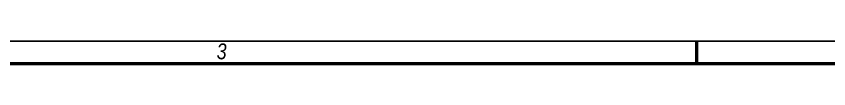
# Model space of a CAD drawing. Header units: millimetres. Extents: x -232 to 1390, y -69 to 653.
# Drawn here: x 272.2 to 449.8, y 589 to 594 of the extents above; entities that cross this region are included whole.
import ezdxf

# ---------------------------------------------------------------- set-up
doc = ezdxf.new("R2010")
doc.units = ezdxf.units.MM
doc.layers.add('Кромка (ГОСТ)', color=7, linetype='Continuous', lineweight=50)
doc.styles.add('Альтернативный текст (ГОСТ)', font='', dxfattribs={"width": 0.8})
doc.styles.get('Альтернативный текст (ГОСТ)').set_extended_font_data('Arial', italic=True)

# ---------------------------------------------------------------- blocks, each defined once
blk = doc.blocks.new('Рамки ГОСТ_ граница 594x841')
at = {"layer": 'Кромка (ГОСТ)', "lineweight": 25}
blk.add_line((0, 594), (841, 594), dxfattribs=at)
at = {"layer": 'Кромка (ГОСТ)'}
for p, q in [((421, 589), (421, 594)), ((836, 589), (20, 589))]:
    blk.add_line(p, q, dxfattribs=at)
at = {"layer": 'Кромка (ГОСТ)', "insert": (316, 593.5), "char_height": 3.5, "attachment_point": 1, "style": 'Альтернативный текст (ГОСТ)'}
blk.add_mtext('\\A1;\\fArial|b0|i1;\\H3.5000;3', dxfattribs=at)

msp = doc.modelspace()

# ---------------------------------------------------------------- block references
msp.add_blockref('Рамки ГОСТ_ граница 594x841', (0, 0))

doc.saveas('drawing.dxf')
